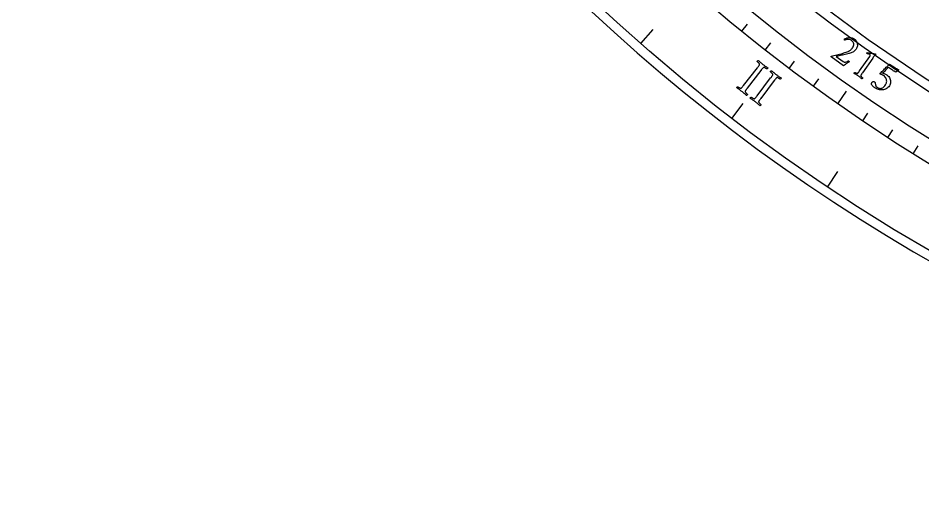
# Model space of a CAD drawing. Header units: millimetres. Extents: x -60 to 60, y -60 to 76.
# Drawn here: x -60 to -30.01, y -60 to -44.04 of the extents above; entities that cross this region are included whole.
import ezdxf

# ---------------------------------------------------------------- set-up
doc = ezdxf.new("R2010")
doc.units = ezdxf.units.MM
for name, color, linetype in [('CUT_INNER', 6, 'Continuous'), ('CUT_OUTER', 1, 'Continuous'), ('ENGRAVE', 7, 'Continuous'), ('ENGRAVE_FINE', 8, 'Continuous'), ('TEXT', 5, 'Continuous')]:
    doc.layers.add(name, color=color, linetype=linetype)

msp = doc.modelspace()

# ---------------------------------------------------------------- linework, layer by layer
at = {"layer": 'CUT_INNER'}
msp.add_arc((0.0002, -0.0002), 54.8999, 92.29679, 23.90649, dxfattribs=at)
at = {"layer": 'CUT_OUTER'}
msp.add_arc((0, -0.0001), 59.9999, 176.771323, 2.429054, dxfattribs=at)
at = {"layer": 'ENGRAVE'}
msp.add_lwpolyline([(-32.8233, -46.8765), (-32.5337, -46.4629)], dxfattribs=at)
for radius in [59.694, 57.2256, 57.2256, 56.5187, 55.206]:
    msp.add_circle((0, 0), radius, dxfattribs=at)
at = {"layer": 'ENGRAVE_FINE'}
for points in [[(-36.0132, -44.4726), (-35.8226, -44.2372)], [(-39.359, -44.8803), (-38.9521, -44.4164)], [(-35.2316, -45.0944), (-35.0451, -44.8557)], [(-34.4392, -45.7024), (-34.2569, -45.4605)], [(-33.6364, -46.2965), (-33.4583, -46.0514)], [(-36.3394, -47.3584), (-35.9637, -46.8689)], [(-32.0001, -47.4422), (-31.8307, -47.191)], [(-31.1673, -47.9934), (-31.0023, -47.7394)], [(-30.3249, -48.5301), (-30.1644, -48.2732)], [(-33.1642, -49.6337), (-32.8214, -49.1206)]]:
    msp.add_lwpolyline(points, dxfattribs=at)
at = {"layer": 'TEXT'}
for points in [[(-32.447, -45.4838), (-32.4638, -45.4944), (-32.4814, -45.5058), (-32.4999, -45.5182), (-32.5192, -45.5313), (-32.5386, -45.5447), (-32.5572, -45.5577), (-32.575, -45.5701), (-32.592, -45.5821), (-32.6073, -45.5929), (-32.6198, -45.6018), (-32.6296, -45.6088), (-32.6367, -45.6139), (-33.0444, -45.3194), (-33.0452, -45.3167), (-33.0459, -45.3135), (-33.0463, -45.31), (-33.0465, -45.306), (-33.0465, -45.302), (-33.0461, -45.2987), (-33.0453, -45.296), (-33.0442, -45.2939), (-32.9991, -45.2842), (-32.9534, -45.274), (-32.9069, -45.2634), (-32.8597, -45.2524), (-32.8125, -45.241), (-32.766, -45.2294), (-32.7203, -45.2173), (-32.6753, -45.205), (-32.6319, -45.1925), (-32.5911, -45.18), (-32.5528, -45.1674), (-32.517, -45.1549), (-32.4822, -45.141), (-32.4518, -45.1265), (-32.4259, -45.1113), (-32.4043, -45.0955), (-32.3855, -45.0786), (-32.3676, -45.0604), (-32.3506, -45.0408), (-32.3346, -45.0198), (-32.3161, -44.9893), (-32.3039, -44.9579), (-32.298, -44.9257), (-32.2984, -44.8927), (-32.3049, -44.8608), (-32.3175, -44.8323), (-32.3362, -44.8072), (-32.3611, -44.7854), (-32.3844, -44.7704), (-32.4081, -44.7591), (-32.4322, -44.7514), (-32.4566, -44.7473), (-32.4806, -44.7458), (-32.5032, -44.7459), (-32.5246, -44.7477), (-32.5446, -44.7511), (-32.5626, -44.7552), (-32.5777, -44.7591), (-32.5899, -44.7628), (-32.5992, -44.7663), (-32.6025, -44.7631), (-32.6051, -44.759), (-32.6071, -44.7539), (-32.6084, -44.7477), (-32.6092, -44.7416), (-32.6093, -44.7367), (-32.6089, -44.7331), (-32.6078, -44.7307), (-32.6007, -44.7262), (-32.5906, -44.721), (-32.5776, -44.7151), (-32.5617, -44.7084), (-32.5434, -44.7018), (-32.5234, -44.696), (-32.5016, -44.6911), (-32.478, -44.6869), (-32.4534, -44.6841), (-32.4284, -44.6831), (-32.4031, -44.684), (-32.3774, -44.6867), (-32.3519, -44.692), (-32.3271, -44.7005), (-32.303, -44.7123), (-32.2795, -44.7274), (-32.2535, -44.7488), (-32.2313, -44.7729), (-32.2129, -44.7995), (-32.1983, -44.8288), (-32.1874, -44.8595), (-32.1804, -44.8905), (-32.1772, -44.9219), (-32.1778, -44.9536), (-32.1823, -44.9847), (-32.1906, -45.0141), (-32.2029, -45.0419), (-32.219, -45.068), (-32.2379, -45.0921), (-32.2586, -45.1139), (-32.2809, -45.1333), (-32.305, -45.1503), (-32.3305, -45.1652), (-32.3571, -45.1781), (-32.3848, -45.1891), (-32.4136, -45.1982), (-32.453, -45.2088), (-32.4941, -45.2194), (-32.537, -45.2301), (-32.5815, -45.2407), (-32.6263, -45.2511), (-32.6698, -45.261), (-32.712, -45.2705), (-32.7529, -45.2795), (-32.7911, -45.2879), (-32.8253, -45.2954), (-32.8555, -45.3021), (-32.8816, -45.3079), (-32.648, -45.4765), (-32.6303, -45.4871), (-32.6121, -45.4938), (-32.5936, -45.4965), (-32.5747, -45.4953), (-32.5547, -45.4906), (-32.533, -45.4826), (-32.5095, -45.4715), (-32.4844, -45.4571), (-32.4804, -45.4551), (-32.476, -45.4549), (-32.4712, -45.4563), (-32.466, -45.4593), (-32.464, -45.461), (-32.4616, -45.4634), (-32.4588, -45.4665), (-32.4556, -45.4703), (-32.4526, -45.4743), (-32.4501, -45.4779), (-32.4482, -45.4811), (-32.447, -45.4838)], [(-32.1047, -45.7857), (-31.769, -45.3068), (-31.7611, -45.2948), (-31.7552, -45.2843), (-31.7515, -45.2754), (-31.7497, -45.2679), (-31.7499, -45.2614), (-31.752, -45.2554), (-31.7558, -45.25), (-31.7615, -45.2451), (-31.7694, -45.2404), (-31.7799, -45.2356), (-31.793, -45.2306), (-31.8087, -45.2255), (-31.8248, -45.2208), (-31.8389, -45.2168), (-31.8511, -45.2135), (-31.8614, -45.2111), (-31.8629, -45.2033), (-31.8628, -45.196), (-31.8611, -45.1892), (-31.8576, -45.1829), (-31.8576, -45.1828), (-31.8574, -45.1826), (-31.8572, -45.1822), (-31.8568, -45.1817), (-31.8551, -45.1796), (-31.8534, -45.1782), (-31.8518, -45.1774), (-31.8501, -45.1773), (-31.8186, -45.1832), (-31.7872, -45.1889), (-31.756, -45.1942), (-31.7249, -45.1993), (-31.6953, -45.2041), (-31.6683, -45.2085), (-31.644, -45.2125), (-31.6223, -45.2161), (-31.6043, -45.2192), (-31.5914, -45.2215), (-31.5834, -45.223), (-31.5803, -45.2238), (-31.5779, -45.2255), (-31.5754, -45.2279), (-31.5741, -45.2308), (-31.5738, -45.2344), (-31.5746, -45.2386), (-31.5759, -45.2429), (-31.5771, -45.2468), (-31.5783, -45.2502), (-31.5795, -45.2533), (-31.581, -45.2549), (-31.5858, -45.2599), (-31.5938, -45.2681), (-31.605, -45.2797), (-31.6186, -45.2946), (-31.6337, -45.3131), (-31.6504, -45.3351), (-31.6687, -45.3607), (-32.0112, -45.8512), (-32.0203, -45.8643), (-32.029, -45.8771), (-32.0374, -45.8894), (-32.0453, -45.9014), (-32.0524, -45.9128), (-32.0582, -45.9235), (-32.0628, -45.9335), (-32.0661, -45.9428), (-32.0661, -45.9472), (-32.0643, -45.9526), (-32.0608, -45.9591), (-32.0554, -45.9665), (-32.0489, -45.9744), (-32.042, -45.982), (-32.0345, -45.9894), (-32.0265, -45.9966), (-32.0189, -46.0031), (-32.0124, -46.0084), (-32.007, -46.0127), (-32.0028, -46.0158), (-32.0031, -46.0198), (-32.0045, -46.0245), (-32.0069, -46.0298), (-32.0103, -46.0358), (-32.0143, -46.0414), (-32.0183, -46.0456), (-32.0223, -46.0484), (-32.0265, -46.0498), (-32.0436, -46.0362), (-32.06, -46.0231), (-32.0757, -46.0107), (-32.0906, -45.9988), (-32.1056, -45.9872), (-32.1214, -45.9753), (-32.1379, -45.9632), (-32.1552, -45.951), (-32.172, -45.9394), (-32.1882, -45.9286), (-32.2037, -45.9185), (-32.2187, -45.9092), (-32.2339, -45.9), (-32.2502, -45.89), (-32.2676, -45.8794), (-32.2862, -45.8681), (-32.2862, -45.8638), (-32.285, -45.859), (-32.2824, -45.8538), (-32.2785, -45.8482), (-32.274, -45.8429), (-32.2699, -45.8389), (-32.2659, -45.836), (-32.2623, -45.8342), (-32.2579, -45.8371), (-32.2521, -45.8407), (-32.2448, -45.845), (-32.2361, -45.85), (-32.2266, -45.855), (-32.2171, -45.8595), (-32.2075, -45.8634), (-32.1979, -45.8668), (-32.1892, -45.8692), (-32.1822, -45.8702), (-32.1768, -45.8697), (-32.1733, -45.8678), (-32.1656, -45.8616), (-32.1576, -45.8539), (-32.1494, -45.8449), (-32.1408, -45.8345), (-32.1321, -45.8232), (-32.1231, -45.8112), (-32.114, -45.7987), (-32.1047, -45.7857)], [(-35.3113, -45.5696), (-35.2912, -45.5849), (-35.2712, -45.5998), (-35.2513, -45.6141), (-35.2314, -45.628), (-35.2113, -45.6419), (-35.1909, -45.6562), (-35.1701, -45.6709), (-35.1489, -45.686), (-35.1491, -45.6912), (-35.1508, -45.6968), (-35.1542, -45.7029), (-35.1592, -45.7095), (-35.1647, -45.7156), (-35.1699, -45.7203), (-35.1748, -45.7235), (-35.1792, -45.7255), (-35.1843, -45.7217), (-35.1914, -45.7169), (-35.2004, -45.711), (-35.2114, -45.704), (-35.2233, -45.6968), (-35.235, -45.6901), (-35.2465, -45.6839), (-35.2579, -45.6782), (-35.2684, -45.6739), (-35.2773, -45.6717), (-35.2844, -45.6717), (-35.2899, -45.6737), (-35.2976, -45.6799), (-35.3057, -45.6874), (-35.3142, -45.6963), (-35.323, -45.7065), (-35.3322, -45.7178), (-35.3418, -45.7297), (-35.3516, -45.7422), (-35.3618, -45.7552), (-35.3634, -45.7573), (-35.365, -45.7594), (-35.3666, -45.7615), (-35.3683, -45.7636), (-35.3699, -45.7658), (-35.3715, -45.7679), (-35.3732, -45.77), (-35.3748, -45.7721), (-35.8279, -46.3583), (-35.8295, -46.3604), (-35.8311, -46.3625), (-35.8328, -46.3646), (-35.8344, -46.3668), (-35.836, -46.3689), (-35.8376, -46.371), (-35.8393, -46.3731), (-35.8409, -46.3752), (-35.8509, -46.3883), (-35.8604, -46.4008), (-35.8693, -46.4128), (-35.8777, -46.4242), (-35.8852, -46.4351), (-35.8914, -46.4453), (-35.8965, -46.4549), (-35.9004, -46.4639), (-35.9006, -46.4692), (-35.8985, -46.476), (-35.8942, -46.4843), (-35.8876, -46.494), (-35.8796, -46.5044), (-35.8708, -46.5146), (-35.8613, -46.5246), (-35.8512, -46.5345), (-35.8415, -46.5434), (-35.8333, -46.5508), (-35.8267, -46.5565), (-35.8217, -46.5605), (-35.8223, -46.5653), (-35.8243, -46.5709), (-35.8275, -46.5771), (-35.8319, -46.5841), (-35.8369, -46.5905), (-35.842, -46.5954), (-35.847, -46.5985), (-35.852, -46.6), (-35.872, -46.5824), (-35.8916, -46.5653), (-35.9108, -46.5486), (-35.9296, -46.5323), (-35.9485, -46.5163), (-35.9678, -46.5003), (-35.9876, -46.4843), (-36.0078, -46.4684), (-36.0278, -46.4532), (-36.0481, -46.438), (-36.0688, -46.423), (-36.0899, -46.4081), (-36.1113, -46.3932), (-36.1329, -46.3783), (-36.1548, -46.3633), (-36.1769, -46.3482), (-36.1767, -46.343), (-36.1749, -46.3373), (-36.1715, -46.3313), (-36.1665, -46.3248), (-36.1609, -46.3187), (-36.1556, -46.3141), (-36.1508, -46.3108), (-36.1463, -46.309), (-36.1411, -46.3128), (-36.1339, -46.3178), (-36.1248, -46.3239), (-36.1137, -46.331), (-36.1015, -46.3385), (-36.0893, -46.3452), (-36.0771, -46.3513), (-36.0647, -46.3568), (-36.0534, -46.3609), (-36.0444, -46.363), (-36.0376, -46.3631), (-36.033, -46.3612), (-36.0235, -46.3541), (-36.0137, -46.3453), (-36.0035, -46.3348), (-35.9929, -46.3226), (-35.982, -46.3092), (-35.9709, -46.2953), (-35.9593, -46.2807), (-35.9475, -46.2656), (-35.4929, -45.6805), (-35.4811, -45.6653), (-35.4698, -45.6504), (-35.4589, -45.6359), (-35.4484, -45.6218), (-35.4389, -45.6082), (-35.4311, -45.5956), (-35.4249, -45.5837), (-35.4203, -45.5727), (-35.4191, -45.5673), (-35.4206, -45.5607), (-35.4249, -45.5527), (-35.4319, -45.5434), (-35.4405, -45.5335), (-35.4496, -45.5237), (-35.4592, -45.514), (-35.4692, -45.5043), (-35.4787, -45.4954), (-35.4866, -45.4881), (-35.4931, -45.4825), (-35.498, -45.4784), (-35.4972, -45.4736), (-35.4953, -45.4682), (-35.492, -45.462), (-35.4875, -45.455), (-35.4824, -45.4486), (-35.4774, -45.4438), (-35.4723, -45.4407), (-35.4674, -45.4392), (-35.4473, -45.456), (-35.4275, -45.4728), (-35.4079, -45.4896), (-35.3886, -45.5062), (-35.3693, -45.5227), (-35.35, -45.5387), (-35.3307, -45.5544), (-35.3113, -45.5696)], [(-31.1976, -45.9207), (-31.1649, -45.9458), (-31.1376, -45.973), (-31.1156, -46.0024), (-31.099, -46.034), (-31.0871, -46.0667), (-31.0795, -46.0996), (-31.076, -46.1327), (-31.0768, -46.1659), (-31.0814, -46.1983), (-31.0897, -46.2288), (-31.1016, -46.2575), (-31.1172, -46.2842), (-31.139, -46.3131), (-31.1631, -46.3383), (-31.1896, -46.3598), (-31.2184, -46.3776), (-31.2488, -46.3919), (-31.2802, -46.4029), (-31.3125, -46.4106), (-31.3457, -46.415), (-31.3793, -46.4162), (-31.4128, -46.4145), (-31.4463, -46.4098), (-31.4796, -46.4021), (-31.5123, -46.3917), (-31.5438, -46.3787), (-31.5739, -46.3632), (-31.6029, -46.3452), (-31.615, -46.3363), (-31.628, -46.3255), (-31.6419, -46.313), (-31.6566, -46.2986), (-31.6711, -46.283), (-31.684, -46.2671), (-31.6954, -46.2507), (-31.7052, -46.2339), (-31.7063, -46.2296), (-31.7071, -46.2236), (-31.7078, -46.216), (-31.7082, -46.2067), (-31.7078, -46.197), (-31.7061, -46.1879), (-31.7031, -46.1796), (-31.6987, -46.1719), (-31.6894, -46.1604), (-31.679, -46.1513), (-31.6675, -46.1449), (-31.6549, -46.1409), (-31.6422, -46.1394), (-31.6304, -46.1402), (-31.6194, -46.1434), (-31.6092, -46.149), (-31.5984, -46.1581), (-31.5905, -46.1687), (-31.5856, -46.1807), (-31.5835, -46.1943), (-31.5827, -46.2083), (-31.5815, -46.2219), (-31.5798, -46.235), (-31.5777, -46.2476), (-31.5741, -46.2617), (-31.5687, -46.275), (-31.5617, -46.2876), (-31.5528, -46.2995), (-31.5429, -46.3106), (-31.5325, -46.3208), (-31.5215, -46.3301), (-31.5101, -46.3384), (-31.4933, -46.3482), (-31.475, -46.3558), (-31.455, -46.3613), (-31.4335, -46.3645), (-31.4108, -46.3648), (-31.3875, -46.3612), (-31.3636, -46.3539), (-31.3389, -46.3427), (-31.3142, -46.327), (-31.2899, -46.3059), (-31.266, -46.2796), (-31.2426, -46.2479), (-31.2308, -46.2279), (-31.2211, -46.2059), (-31.2136, -46.1819), (-31.2081, -46.1559), (-31.2057, -46.1288), (-31.207, -46.1012), (-31.2123, -46.0733), (-31.2213, -46.045), (-31.2353, -46.0172), (-31.2552, -45.9905), (-31.2811, -45.965), (-31.3128, -45.9408), (-31.3236, -45.9339), (-31.3366, -45.9266), (-31.3517, -45.9188), (-31.369, -45.9105), (-31.3862, -45.9029), (-31.4014, -45.8971), (-31.4144, -45.8931), (-31.4252, -45.8909), (-31.4268, -45.8893), (-31.4278, -45.8871), (-31.4283, -45.8843), (-31.4282, -45.8808), (-31.4276, -45.8771), (-31.4266, -45.8736), (-31.4251, -45.8702), (-31.4233, -45.8671), (-31.3936, -45.8381), (-31.3639, -45.8091), (-31.3342, -45.78), (-31.3045, -45.751), (-31.2754, -45.7225), (-31.2472, -45.6949), (-31.2201, -45.6683), (-31.194, -45.6427), (-31.1697, -45.6187), (-31.1478, -45.5969), (-31.1285, -45.5773), (-31.1117, -45.56), (-30.9374, -45.6785), (-30.9251, -45.6866), (-30.9125, -45.6945), (-30.8995, -45.7022), (-30.8861, -45.7097), (-30.873, -45.7166), (-30.861, -45.7228), (-30.8499, -45.7282), (-30.8399, -45.7328), (-30.8316, -45.7365), (-30.8256, -45.7391), (-30.822, -45.7406), (-30.8208, -45.7412), (-30.8191, -45.7449), (-30.8175, -45.7483), (-30.816, -45.7514), (-30.8147, -45.7543), (-30.8137, -45.7569), (-30.8135, -45.7595), (-30.8141, -45.762), (-30.8154, -45.7645), (-30.8174, -45.7669), (-30.8209, -45.7704), (-30.8259, -45.775), (-30.8324, -45.7807), (-30.8401, -45.7869), (-30.8485, -45.7933), (-30.8575, -45.7997), (-30.8673, -45.8063), (-30.8775, -45.8124), (-30.8876, -45.8176), (-30.8977, -45.822), (-30.9077, -45.8255), (-30.9213, -45.8181), (-30.9361, -45.8099), (-30.9521, -45.8008), (-30.9694, -45.791), (-30.9878, -45.78), (-31.0076, -45.7677), (-31.0287, -45.7541), (-31.0511, -45.7391), (-31.1506, -45.6715), (-31.1744, -45.6948), (-31.1984, -45.7184), (-31.2224, -45.7423), (-31.2465, -45.7665), (-31.2705, -45.7904), (-31.294, -45.8136), (-31.3172, -45.836), (-31.34, -45.8577), (-31.3237, -45.8619), (-31.3057, -45.8679), (-31.2861, -45.8755), (-31.2648, -45.8848), (-31.2441, -45.8946), (-31.2259, -45.9039), (-31.2104, -45.9126), (-31.1976, -45.9207)], [(-34.872, -45.9066), (-34.8518, -45.9217), (-34.8317, -45.9364), (-34.8116, -45.9506), (-34.7915, -45.9643), (-34.7713, -45.978), (-34.7508, -45.9921), (-34.7298, -46.0066), (-34.7085, -46.0215), (-34.7086, -46.0267), (-34.7103, -46.0323), (-34.7137, -46.0385), (-34.7186, -46.045), (-34.7241, -46.0512), (-34.7292, -46.0559), (-34.734, -46.0593), (-34.7384, -46.0612), (-34.7436, -46.0575), (-34.7507, -46.0528), (-34.7598, -46.047), (-34.7708, -46.0401), (-34.7828, -46.033), (-34.7945, -46.0264), (-34.8061, -46.0203), (-34.8176, -46.0148), (-34.8282, -46.0105), (-34.837, -46.0084), (-34.8442, -46.0084), (-34.8496, -46.0106), (-34.8573, -46.0168), (-34.8653, -46.0243), (-34.8737, -46.0333), (-34.8824, -46.0437), (-34.8915, -46.055), (-34.9009, -46.067), (-34.9107, -46.0796), (-34.9207, -46.0927), (-34.9223, -46.0948), (-34.9239, -46.097), (-34.9255, -46.0991), (-34.9271, -46.1012), (-34.9287, -46.1033), (-34.9303, -46.1055), (-34.932, -46.1076), (-34.9336, -46.1097), (-35.381, -46.7003), (-35.3826, -46.7024), (-35.3842, -46.7045), (-35.3858, -46.7066), (-35.3874, -46.7088), (-35.389, -46.7109), (-35.3906, -46.713), (-35.3923, -46.7151), (-35.3939, -46.7173), (-35.4038, -46.7304), (-35.4131, -46.7431), (-35.4219, -46.7551), (-35.4302, -46.7667), (-35.4375, -46.7776), (-35.4437, -46.7879), (-35.4487, -46.7975), (-35.4525, -46.8066), (-35.4527, -46.8119), (-35.4505, -46.8187), (-35.4461, -46.8269), (-35.4394, -46.8365), (-35.4313, -46.8468), (-35.4224, -46.8569), (-35.4129, -46.8669), (-35.4026, -46.8766), (-35.3928, -46.8855), (-35.3846, -46.8928), (-35.3779, -46.8984), (-35.3729, -46.9024), (-35.3735, -46.9072), (-35.3754, -46.9128), (-35.3785, -46.919), (-35.3828, -46.926), (-35.3878, -46.9326), (-35.3928, -46.9374), (-35.3978, -46.9406), (-35.4028, -46.9421), (-35.4229, -46.9248), (-35.4427, -46.9079), (-35.4621, -46.8913), (-35.481, -46.8752), (-35.5001, -46.8594), (-35.5195, -46.8436), (-35.5395, -46.8278), (-35.5599, -46.8121), (-35.58, -46.7971), (-35.6005, -46.7821), (-35.6213, -46.7673), (-35.6425, -46.7526), (-35.6641, -46.7379), (-35.6858, -46.7232), (-35.7078, -46.7084), (-35.7301, -46.6935), (-35.73, -46.6883), (-35.7282, -46.6826), (-35.7249, -46.6765), (-35.7199, -46.67), (-35.7144, -46.6639), (-35.7092, -46.6592), (-35.7043, -46.6559), (-35.6999, -46.654), (-35.6946, -46.6578), (-35.6874, -46.6627), (-35.6782, -46.6687), (-35.667, -46.6758), (-35.6548, -46.683), (-35.6426, -46.6897), (-35.6302, -46.6957), (-35.6178, -46.701), (-35.6065, -46.705), (-35.5975, -46.7071), (-35.5907, -46.7071), (-35.5861, -46.7051), (-35.5767, -46.6979), (-35.5669, -46.689), (-35.5568, -46.6784), (-35.5464, -46.6661), (-35.5356, -46.6527), (-35.5246, -46.6386), (-35.5132, -46.624), (-35.5015, -46.6087), (-35.0526, -46.0193), (-35.0409, -46.0039), (-35.0297, -45.989), (-35.0189, -45.9744), (-35.0086, -45.9601), (-34.9992, -45.9465), (-34.9915, -45.9337), (-34.9854, -45.9218), (-34.981, -45.9108), (-34.9798, -45.9054), (-34.9814, -45.8987), (-34.9858, -45.8908), (-34.9929, -45.8816), (-35.0016, -45.8718), (-35.0108, -45.8621), (-35.0204, -45.8524), (-35.0305, -45.8428), (-35.0401, -45.834), (-35.0481, -45.8268), (-35.0546, -45.8212), (-35.0596, -45.8173), (-35.0589, -45.8125), (-35.0569, -45.807), (-35.0538, -45.8007), (-35.0493, -45.7938), (-35.0443, -45.7873), (-35.0393, -45.7824), (-35.0343, -45.7793), (-35.0293, -45.7777), (-35.0091, -45.7944), (-34.9891, -45.811), (-34.9694, -45.8275), (-34.9499, -45.844), (-34.9305, -45.8603), (-34.911, -45.8761), (-34.8915, -45.8916), (-34.872, -45.9066)]]:
    msp.add_lwpolyline(points, close=True, dxfattribs=at)

doc.saveas('drawing.dxf')
